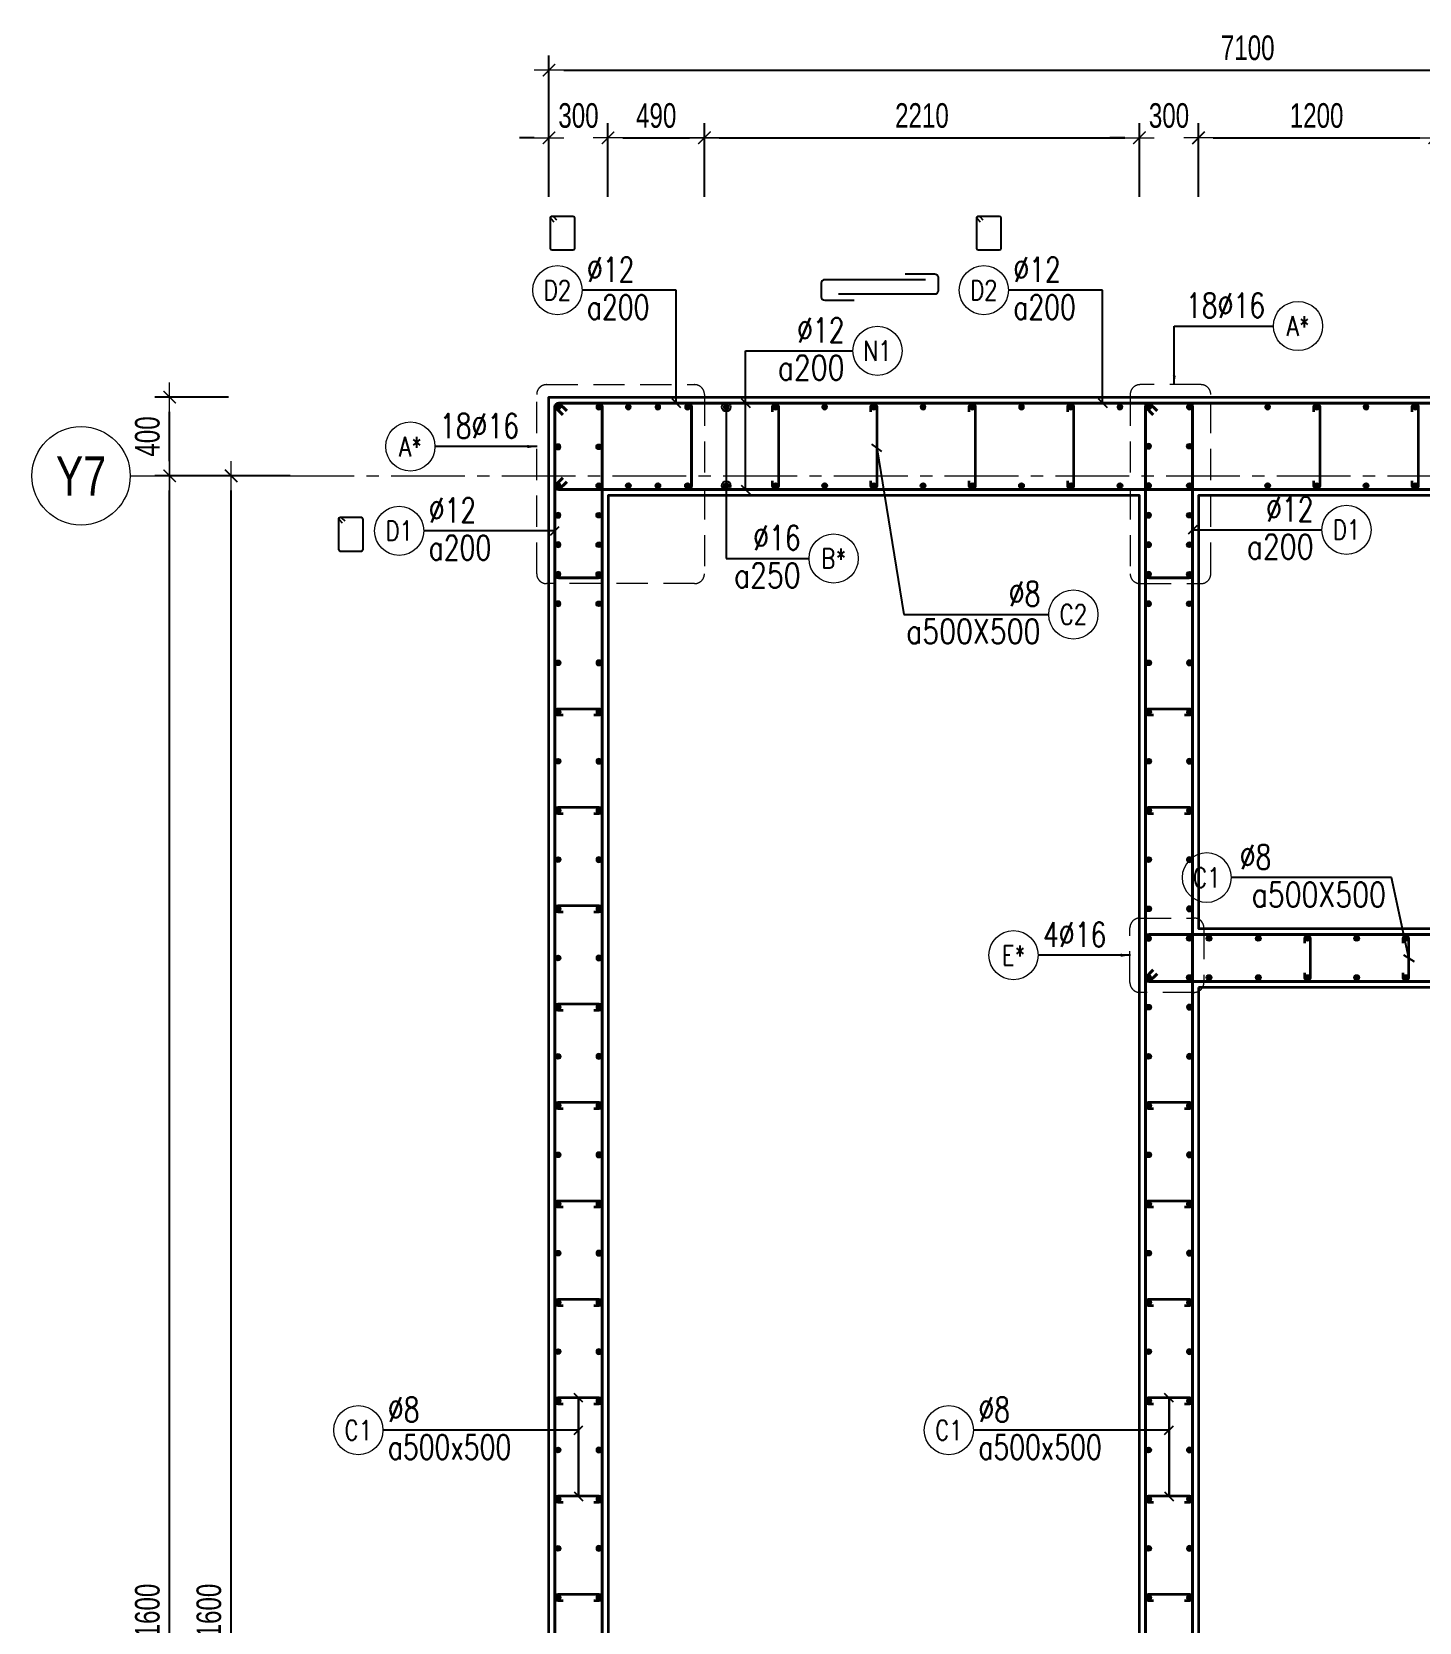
# Model space of a CAD drawing. Header units: millimetres. Extents: x 931337 to 1117500, y 19732 to 157199.
# Drawn here: x 989045 to 996094, y 110814 to 118895 of the extents above; entities that cross this region are included whole.
import ezdxf
from ezdxf.enums import TextEntityAlignment as Align

# ---------------------------------------------------------------- set-up
doc = ezdxf.new("R2010")
doc.units = ezdxf.units.MM
doc.header["$MEASUREMENT"] = 0
doc.linetypes.add('HIDDEN2', pattern=[4.7625, 3.175, -1.5875])
doc.linetypes.add('OF_Grid_1$0$CENTER2', pattern=[1.125, 0.75, -0.125, 0.125, -0.125])
doc.layers.get('0').update_dxf_attribs({"lineweight": 20})
doc.layers.get('Defpoints').update_dxf_attribs({"color": 151, "lineweight": 9})
for name, color, linetype, lineweight in [('KC-LEADER', 153, 'Continuous', 18), ('KC-THEP', 6, 'Continuous', 40), ('NDC_S_DIM', 1, 'Continuous', 15), ('NDC_S_HIDDEN', 8, 'HIDDEN2', 13), ('NDC_S_LEADER', 1, 'Continuous', 15), ('NDC_S_REBAR', 4, 'Continuous', 35), ('NDC_S_STIRRUP', 4, 'Continuous', 40), ('NDC_S_VN TEXT', 7, 'Continuous', 20), ('NDC_S_WALL', 6, 'Continuous', 35), ('OF_Grid_1$0$NDC_S_AXIS', 5, 'OF_Grid_1$0$CENTER2', 13), ('OF_Grid_1$0$NDC_S_SYMBOL', 1, 'Continuous', 15), ('OF_Grid_1$0$NDC_S_TEXT SYMBOL', 7, 'Continuous', 20)]:
    doc.layers.add(name, color=color, linetype=linetype, lineweight=lineweight)
doc.layers.add('Ligature', color=1, linetype='Continuous')
doc.styles.add('NDC_ARIAL', font='arial.ttf', dxfattribs={"width": 0.85})
doc.styles.add('NDC_DIM', font='', dxfattribs={"width": 0.75})
doc.styles.add('NDC_EN TXT', font='romans.shx', dxfattribs={"width": 0.8})
doc.styles.add('OF_Grid_1$0$NDC_ANNO', font='', dxfattribs={"width": 0.8})
doc.styles.get('NDC_DIM').set_extended_font_data('Dotum')
doc.styles.get('OF_Grid_1$0$NDC_ANNO').set_extended_font_data('Dotum')
doc.dimstyles.new('NDC_1-50', dxfattribs={"dimscale": 50, "dimtxt": 2.5, "dimasz": 1, "dimexe": 1.5, "dimexo": 0, "dimgap": 0.8, "dimtad": 1, "dimdec": 0, "dimdsep": 46, "dimtxsty": 'NDC_ARIAL', "dimblk": 'DIMMARK', "dimcen": 49999.938995, "dimdle": 1.5, "dimclrd": 1, "dimclre": 1, "dimclrt": 3, "dimadec": 0, "dimazin": 0, "dimtfac": 1, "dimtdec": 0, "dimtix": 1, "dimtmove": 2, "dimatfit": 3, "dimfxl": 1, "dimarcsym": 0})
doc.dimstyles.new('NDC_dim_30', dxfattribs={"dimscale": 30, "dimtxt": 2.5, "dimasz": 1.5, "dimexe": 1.5, "dimexo": 2.5, "dimgap": 1, "dimtad": 1, "dimdec": 0, "dimzin": 0, "dimdsep": 46, "dimtxsty": 'NDC_DIM', "dimblk": 'DIMMARK', "dimcen": 0.09, "dimdle": 1.2, "dimclrd": 1, "dimclre": 1, "dimclrt": 3, "dimadec": 0, "dimazin": 0, "dimtfac": 1, "dimtdec": 0, "dimtix": 1, "dimtofl": 0, "dimtmove": 0, "dimatfit": 3, "dimfxl": 6, "dimfxlon": 1, "dimtolj": 1, "dimtzin": 0, "dimarcsym": 0})
doc.dimstyles.new('NDC_dim_50', dxfattribs={"dimscale": 50, "dimtxt": 2.5, "dimasz": 1.5, "dimexe": 1.5, "dimexo": 2.5, "dimgap": 1, "dimtad": 1, "dimdec": 0, "dimzin": 0, "dimdsep": 46, "dimtxsty": 'NDC_DIM', "dimblk": 'DIMMARK', "dimcen": 0.09, "dimdle": 1.2, "dimclrd": 1, "dimclre": 1, "dimclrt": 3, "dimadec": 0, "dimazin": 0, "dimtfac": 1, "dimtdec": 0, "dimtix": 1, "dimtofl": 0, "dimtmove": 0, "dimatfit": 3, "dimfxl": 6, "dimfxlon": 1, "dimtolj": 1, "dimtzin": 0, "dimarcsym": 0})

# ---------------------------------------------------------------- blocks, each defined once
blk = doc.blocks.new('THEP')
at = {"layer": 'KC-LEADER', "color": 6}
blk.add_circle((0, 0), 14, dxfattribs=at)
at = {"layer": 'KC-THEP'}
for p, q in [((-14, 0), (14, 0)), ((9.9, 9.9), (-9.9, -9.9)), ((-9.9, 9.9), (9.9, -9.9)), ((0, 14), (0, -14))]:
    blk.add_line(p, q, dxfattribs=at)
blk = doc.blocks.new('*U236')
at = {"layer": 'KC-THEP', "rotation": 9.66856443638095}
for p in [(0, 99.3), (0, -99.3)]:
    blk.add_blockref('THEP', p, dxfattribs=at)
blk = doc.blocks.new('*U235')
at = {"layer": 'NDC_S_HIDDEN', "color": 0, "linetype": 'ByBlock', "lineweight": -2, "transparency": 16777216}
for p in [(0, 0), (250, 0), (500, 0), (750, 0), (1000, 0), (1250, 0), (1500, 0), (1750, 0), (2000, 0), (2250, 0), (2500, 0)]:
    blk.add_blockref('*U236', p, dxfattribs=at)
blk = doc.blocks.new('*U238')
at = {"layer": 'NDC_S_REBAR'}
blk.add_lwpolyline([(-15, -75), (-15, -100, 1), (15, -100), (15, 100, 1), (-15, 100), (-15, 75)], format="xyb", dxfattribs=at)
blk = doc.blocks.new('*U237')
at = {"layer": 'NDC_S_HIDDEN', "color": 0, "linetype": 'ByBlock', "lineweight": -2, "transparency": 16777216}
for p in [(0, 0), (500, 0), (1000, 0), (1500, 0), (2000, 0)]:
    blk.add_blockref('*U238', p, dxfattribs=at)
blk = doc.blocks.new('DIMMARK')
at = {"layer": 'NDC_S_DIM', "color": 1}
blk.add_line((-1.5, 0), (1, 0), dxfattribs=at)
at = {"layer": 'NDC_S_DIM', "color": 2, "const_width": 0.1}
blk.add_lwpolyline([(-0.42, -0.42), (0.42, 0.42)], dxfattribs=at)
blk = doc.blocks.new('*U12')
blk.add_circle((-2.5, 0), 2.5)
at = {"layer": 'NDC_S_VN TEXT', "color": 3, "style": 'NDC_EN TXT', "width": 0.75}
for tag, p in [('DK1', (0.5, 0.85)), ('KC1', (0.5, -2.97))]:
    blk.add_attdef(tag, p, '', height=2.5, dxfattribs=at)
at = {"layer": 'NDC_S_VN TEXT', "color": 7, "style": 'NDC_EN TXT', "width": 0.8}
blk.add_attdef('SH2', text='', height=2, dxfattribs=at).set_placement((-2.5, 0), align=Align.MIDDLE)
blk = doc.blocks.new('*U9')
blk.add_circle((2.5, 0), 2.5)
at = {"layer": 'NDC_S_VN TEXT', "color": 3, "style": 'NDC_EN TXT', "width": 0.75}
blk.add_attdef('DK2', text='', height=2.5, dxfattribs=at).set_placement((-0.85, 0.85), align=Align.RIGHT)
at = {"layer": 'NDC_S_VN TEXT', "color": 7, "style": 'NDC_EN TXT', "width": 0.8}
blk.add_attdef('SH3', text='', height=2, dxfattribs=at).set_placement((2.5, 0), align=Align.MIDDLE)
blk = doc.blocks.new('*U10')
blk.add_circle((2.5, 0), 2.5)
at = {"layer": 'NDC_S_VN TEXT', "color": 3, "style": 'NDC_EN TXT'}
for tag, width, p in [('DK2', 0.75, (-0.85, 0.85)), ('KC2', 0.8, (-0.85, -2.97))]:
    blk.add_attdef(tag, text='', height=2.5, dxfattribs=dict(at, width=width)).set_placement(p, align=Align.RIGHT)
at = {"layer": 'NDC_S_VN TEXT', "color": 7, "style": 'NDC_EN TXT', "width": 0.8}
blk.add_attdef('SH3', text='', height=2, dxfattribs=at).set_placement((2.5, 0), align=Align.MIDDLE)
blk = doc.blocks.new('*U11')
blk.add_circle((-2.5, 0), 2.5)
at = {"layer": 'NDC_S_VN TEXT', "color": 3, "style": 'NDC_EN TXT', "width": 0.75}
for tag, p in [('DK1', (0.5, 0.85)), ('KC1', (0.5, -2.97))]:
    blk.add_attdef(tag, p, '', height=2.5, dxfattribs=at)
at = {"layer": 'NDC_S_VN TEXT', "color": 7, "style": 'NDC_EN TXT', "width": 0.8}
blk.add_attdef('SH2', text='', height=2, dxfattribs=at).set_placement((-2.5, 0), align=Align.MIDDLE)
blk = doc.blocks.new('*U13')
blk.add_circle((-2.5, 0), 2.5)
at = {"layer": 'NDC_S_VN TEXT', "color": 3, "style": 'NDC_EN TXT', "width": 0.75}
blk.add_attdef('DK1', (0.5, 0.85), '', height=2.5, dxfattribs=at)
at = {"layer": 'NDC_S_VN TEXT', "color": 7, "style": 'NDC_EN TXT', "width": 0.8}
blk.add_attdef('SH2', text='', height=2, dxfattribs=at).set_placement((-2.5, 0), align=Align.MIDDLE)
blk = doc.blocks.new('*D264')
at = {"layer": 'Defpoints', "color": 0, "ltscale": 200, "transparency": 16777216}
for p in [(991972.6, 118356.8), (991672.6, 117039.1), (991972.6, 116539.1)]:
    blk.add_point(p, dxfattribs=at)
at = {"layer": 'NDC_S_DIM', "color": 1, "lineweight": -2, "ltscale": 200, "transparency": 16777216}
for p, q in [((991672.6, 118056.8), (991672.6, 118431.8)), ((991972.6, 118056.8), (991972.6, 118431.8)), ((991597.6, 118356.8), (991522.6, 118356.8)), ((992047.6, 118356.8), (992122.6, 118356.8))]:
    blk.add_line(p, q, dxfattribs=at)
at = {"layer": 'NDC_S_DIM', "color": 1, "lineweight": -2, "ltscale": 200, "transparency": 16777216, "xscale": 75, "yscale": 75, "zscale": 75}
blk.add_blockref('DIMMARK', (991672.6, 118356.8), dxfattribs=at)
at = {"layer": 'NDC_S_DIM', "color": 1, "lineweight": -2, "ltscale": 200, "transparency": 16777216, "xscale": 75, "yscale": 75, "zscale": 75, "rotation": 180}
blk.add_blockref('DIMMARK', (991972.6, 118356.8), dxfattribs=at)
at = {"layer": 'NDC_S_DIM', "color": 3, "ltscale": 200, "transparency": 16777216, "insert": (991822.6, 118469.4), "char_height": 125, "attachment_point": 5, "style": 'NDC_DIM'}
blk.add_mtext('\\A1;300', dxfattribs=at)
blk = doc.blocks.new('*D265')
at = {"layer": 'Defpoints', "color": 0, "ltscale": 200, "transparency": 16777216}
for p in [(992462.5, 118356.8), (991972.6, 116539.1), (992462.5, 116352.9)]:
    blk.add_point(p, dxfattribs=at)
at = {"layer": 'NDC_S_DIM', "color": 1, "lineweight": -2, "ltscale": 200, "transparency": 16777216}
for p, q in [((991972.6, 118056.8), (991972.6, 118431.8)), ((992462.5, 118056.8), (992462.5, 118431.8)), ((992047.6, 118356.8), (992387.5, 118356.8))]:
    blk.add_line(p, q, dxfattribs=at)
at = {"layer": 'NDC_S_DIM', "color": 1, "lineweight": -2, "ltscale": 200, "transparency": 16777216, "xscale": 75, "yscale": 75, "zscale": 75, "rotation": 180}
blk.add_blockref('DIMMARK', (991972.6, 118356.8), dxfattribs=at)
at = {"layer": 'NDC_S_DIM', "color": 1, "lineweight": -2, "ltscale": 200, "transparency": 16777216, "xscale": 75, "yscale": 75, "zscale": 75}
blk.add_blockref('DIMMARK', (992462.5, 118356.8), dxfattribs=at)
at = {"layer": 'NDC_S_DIM', "color": 3, "ltscale": 200, "transparency": 16777216, "insert": (992217.6, 118469.4), "char_height": 125, "attachment_point": 5, "style": 'NDC_DIM'}
blk.add_mtext('\\A1;490', dxfattribs=at)
blk = doc.blocks.new('*D266')
at = {"layer": 'Defpoints', "color": 0, "ltscale": 200, "transparency": 16777216}
for p in [(994672.6, 118356.8), (994672.6, 116539.1), (992462.5, 116352.9)]:
    blk.add_point(p, dxfattribs=at)
at = {"layer": 'NDC_S_DIM', "color": 1, "lineweight": -2, "ltscale": 200, "transparency": 16777216}
for p, q in [((992462.5, 118056.8), (992462.5, 118431.8)), ((994672.6, 118056.8), (994672.6, 118431.8)), ((992537.5, 118356.8), (994597.6, 118356.8))]:
    blk.add_line(p, q, dxfattribs=at)
at = {"layer": 'NDC_S_DIM', "color": 1, "lineweight": -2, "ltscale": 200, "transparency": 16777216, "xscale": 75, "yscale": 75, "zscale": 75, "rotation": 180}
blk.add_blockref('DIMMARK', (992462.5, 118356.8), dxfattribs=at)
at = {"layer": 'NDC_S_DIM', "color": 1, "lineweight": -2, "ltscale": 200, "transparency": 16777216, "xscale": 75, "yscale": 75, "zscale": 75}
blk.add_blockref('DIMMARK', (994672.6, 118356.8), dxfattribs=at)
at = {"layer": 'NDC_S_DIM', "color": 3, "ltscale": 200, "transparency": 16777216, "insert": (993567.6, 118469.4), "char_height": 125, "attachment_point": 5, "style": 'NDC_DIM'}
blk.add_mtext('\\A1;2210', dxfattribs=at)
blk = doc.blocks.new('*D267')
at = {"layer": 'Defpoints', "color": 0, "ltscale": 200, "transparency": 16777216}
for p in [(994972.6, 118356.8), (994672.6, 116539.1), (994972.6, 116539.1)]:
    blk.add_point(p, dxfattribs=at)
at = {"layer": 'NDC_S_DIM', "color": 1, "lineweight": -2, "ltscale": 200, "transparency": 16777216}
for p, q in [((994672.6, 118056.8), (994672.6, 118431.8)), ((994972.6, 118056.8), (994972.6, 118431.8)), ((994597.6, 118356.8), (994522.6, 118356.8)), ((995047.6, 118356.8), (995122.6, 118356.8))]:
    blk.add_line(p, q, dxfattribs=at)
at = {"layer": 'NDC_S_DIM', "color": 1, "lineweight": -2, "ltscale": 200, "transparency": 16777216, "xscale": 75, "yscale": 75, "zscale": 75}
blk.add_blockref('DIMMARK', (994672.6, 118356.8), dxfattribs=at)
at = {"layer": 'NDC_S_DIM', "color": 1, "lineweight": -2, "ltscale": 200, "transparency": 16777216, "xscale": 75, "yscale": 75, "zscale": 75, "rotation": 180}
blk.add_blockref('DIMMARK', (994972.6, 118356.8), dxfattribs=at)
at = {"layer": 'NDC_S_DIM', "color": 3, "ltscale": 200, "transparency": 16777216, "insert": (994822.6, 118469.4), "char_height": 125, "attachment_point": 5, "style": 'NDC_DIM'}
blk.add_mtext('\\A1;300', dxfattribs=at)
blk = doc.blocks.new('*D268')
at = {"layer": 'Defpoints', "color": 0, "ltscale": 200, "transparency": 16777216}
for p in [(996172.3, 118356.8), (996172.3, 116824.9), (994972.6, 116539.1)]:
    blk.add_point(p, dxfattribs=at)
at = {"layer": 'NDC_S_DIM', "color": 1, "lineweight": -2, "ltscale": 200, "transparency": 16777216}
for p, q in [((994972.6, 118056.8), (994972.6, 118431.8)), ((996172.3, 118056.8), (996172.3, 118431.8)), ((995047.6, 118356.8), (996097.3, 118356.8))]:
    blk.add_line(p, q, dxfattribs=at)
at = {"layer": 'NDC_S_DIM', "color": 1, "lineweight": -2, "ltscale": 200, "transparency": 16777216, "xscale": 75, "yscale": 75, "zscale": 75, "rotation": 180}
blk.add_blockref('DIMMARK', (994972.6, 118356.8), dxfattribs=at)
at = {"layer": 'NDC_S_DIM', "color": 1, "lineweight": -2, "ltscale": 200, "transparency": 16777216, "xscale": 75, "yscale": 75, "zscale": 75}
blk.add_blockref('DIMMARK', (996172.3, 118356.8), dxfattribs=at)
at = {"layer": 'NDC_S_DIM', "color": 3, "ltscale": 200, "transparency": 16777216, "insert": (995572.5, 118469.4), "char_height": 125, "attachment_point": 5, "style": 'NDC_DIM'}
blk.add_mtext('\\A1;1200', dxfattribs=at)
blk = doc.blocks.new('*D280')
at = {"layer": 'Defpoints', "color": 0, "ltscale": 200, "transparency": 16777216}
for p in [(998772.4, 118700.8), (998772.4, 117993.1), (991672.6, 117897.8)]:
    blk.add_point(p, dxfattribs=at)
at = {"layer": 'NDC_S_DIM', "color": 1, "lineweight": -2, "ltscale": 200, "transparency": 16777216}
for p, q in [((991672.6, 118400.8), (991672.6, 118775.8)), ((998772.4, 118400.8), (998772.4, 118775.8)), ((991747.6, 118700.8), (998697.4, 118700.8))]:
    blk.add_line(p, q, dxfattribs=at)
at = {"layer": 'NDC_S_DIM', "color": 1, "lineweight": -2, "ltscale": 200, "transparency": 16777216, "xscale": 75, "yscale": 75, "zscale": 75, "rotation": 180}
blk.add_blockref('DIMMARK', (991672.6, 118700.8), dxfattribs=at)
at = {"layer": 'NDC_S_DIM', "color": 1, "lineweight": -2, "ltscale": 200, "transparency": 16777216, "xscale": 75, "yscale": 75, "zscale": 75}
blk.add_blockref('DIMMARK', (998772.4, 118700.8), dxfattribs=at)
at = {"layer": 'NDC_S_DIM', "color": 3, "ltscale": 200, "transparency": 16777216, "insert": (995222.5, 118813.4), "char_height": 125, "attachment_point": 5, "style": 'NDC_DIM'}
blk.add_mtext('\\A1;7100', dxfattribs=at)
blk = doc.blocks.new('*U86')
at = {"layer": 'OF_Grid_1$0$NDC_S_SYMBOL'}
blk.add_line((5, 0), (9, 0), dxfattribs=at)
blk.add_circle((0, 0), 5, dxfattribs=at)
at = {"layer": 'OF_Grid_1$0$NDC_S_TEXT SYMBOL', "color": 7, "style": 'OF_Grid_1$0$NDC_ANNO', "width": 0.8}
blk.add_attdef('GRID', text='', height=4, rotation=270, dxfattribs=at).set_placement((0, 0), align=Align.MIDDLE)
blk = doc.blocks.new('*D239')
at = {"layer": 'Defpoints', "color": 0, "transparency": 16777216}
for p in [(990058.1, 116639.1), (992301.9, 116639.1), (992411.3, 105039.1)]:
    blk.add_point(p, dxfattribs=at)
at = {"layer": 'NDC_S_DIM', "color": 1, "lineweight": -2, "transparency": 16777216}
for p, q in [((990358.1, 116639.1), (989983.1, 116639.1)), ((990058.1, 105114.1), (990058.1, 116564.1)), ((990358.1, 105039.1), (989983.1, 105039.1))]:
    blk.add_line(p, q, dxfattribs=at)
at = {"layer": 'NDC_S_DIM', "color": 1, "lineweight": -2, "transparency": 16777216, "xscale": 75, "yscale": 75, "zscale": 75}
for p, rotation in [((990058.1, 116639.1), 90), ((990058.1, 105039.1), 270)]:
    blk.add_blockref('DIMMARK', p, dxfattribs=dict(at, rotation=rotation))
at = {"layer": 'NDC_S_DIM', "color": 3, "transparency": 16777216, "insert": (989945.5, 110839.1), "char_height": 125, "attachment_point": 5, "rotation": 90, "style": 'NDC_DIM'}
blk.add_mtext('\\A1;11600', dxfattribs=at)
blk = doc.blocks.new('*D241')
at = {"layer": 'Defpoints', "color": 0, "ltscale": 200, "transparency": 16777216}
for p in [(989745.5, 116639.1), (991786.5, 116639.1), (991786.6, 105039.3)]:
    blk.add_point(p, dxfattribs=at)
at = {"layer": 'NDC_S_DIM', "color": 1, "lineweight": -2, "ltscale": 200, "transparency": 16777216}
for p, q in [((990045.5, 116639.1), (989670.5, 116639.1)), ((989745.5, 105114.3), (989745.5, 116564.1)), ((990045.5, 105039.3), (989670.5, 105039.3))]:
    blk.add_line(p, q, dxfattribs=at)
at = {"layer": 'NDC_S_DIM', "color": 1, "lineweight": -2, "ltscale": 200, "transparency": 16777216, "xscale": 75, "yscale": 75, "zscale": 75}
for p, rotation in [((989745.5, 116639.1), 90), ((989745.5, 105039.3), 270)]:
    blk.add_blockref('DIMMARK', p, dxfattribs=dict(at, rotation=rotation))
at = {"layer": 'NDC_S_DIM', "color": 3, "ltscale": 200, "transparency": 16777216, "insert": (989632.9, 110839.2), "char_height": 125, "attachment_point": 5, "rotation": 90, "style": 'NDC_DIM'}
blk.add_mtext('\\A1;11600', dxfattribs=at)
blk = doc.blocks.new('*D242')
at = {"layer": 'Defpoints', "color": 0, "ltscale": 200, "transparency": 16777216}
for p in [(989745.5, 117039.1), (991672.6, 117039.1), (991786.5, 116639.1)]:
    blk.add_point(p, dxfattribs=at)
at = {"layer": 'NDC_S_DIM', "color": 1, "lineweight": -2, "ltscale": 200, "transparency": 16777216}
for p, q in [((990045.5, 117039.1), (989670.5, 117039.1)), ((989745.5, 116714.1), (989745.5, 116964.1)), ((990045.5, 116639.1), (989670.5, 116639.1))]:
    blk.add_line(p, q, dxfattribs=at)
at = {"layer": 'NDC_S_DIM', "color": 1, "lineweight": -2, "ltscale": 200, "transparency": 16777216, "xscale": 75, "yscale": 75, "zscale": 75}
for p, rotation in [((989745.5, 117039.1), 90), ((989745.5, 116639.1), 270)]:
    blk.add_blockref('DIMMARK', p, dxfattribs=dict(at, rotation=rotation))
at = {"layer": 'NDC_S_DIM', "color": 3, "ltscale": 200, "transparency": 16777216, "insert": (989632.9, 116839.1), "char_height": 125, "attachment_point": 5, "rotation": 90, "style": 'NDC_DIM'}
blk.add_mtext('\\A1;400', dxfattribs=at)

msp = doc.modelspace()

# ---------------------------------------------------------------- linework, layer by layer
at = {"layer": 'Ligature'}
for points in [[(991699.424, 117928.903), (991683.458, 117944.869, -0.66817864), (991689.232, 117958.807), (991793.86, 117958.807, -0.41421356), (991802.025, 117950.642), (991802.025, 117793.535, -0.41421356), (991793.86, 117785.37), (991689.232, 117785.37, -0.41421356), (991681.067, 117793.535), (991681.067, 117950.642, -0.66817864), (991695.005, 117956.416), (991710.971, 117940.45)], [(993865.561, 117928.903), (993849.595, 117944.869, -0.66817864), (993855.369, 117958.807), (993959.997, 117958.807, -0.41421356), (993968.162, 117950.642), (993968.162, 117793.535, -0.41421356), (993959.997, 117785.37), (993855.369, 117785.37, -0.41421356), (993847.204, 117793.535), (993847.204, 117950.642, -0.66817864), (993861.142, 117956.416), (993877.108, 117940.45)], [(990623.783, 116398.855), (990607.817, 116414.821, -0.66817864), (990613.59, 116428.759), (990718.219, 116428.759, -0.41421356), (990726.384, 116420.594), (990726.384, 116263.487, -0.41421356), (990718.219, 116255.322), (990613.59, 116255.322, -0.41421356), (990605.425, 116263.487), (990605.425, 116420.594, -0.66817864), (990619.363, 116426.368), (990635.329, 116410.402)]]:
    msp.add_lwpolyline(points, format="xyb", dxfattribs=at)
at = {"layer": 'Ligature', "elevation": 0.03}
for points in [[(993481.597, 117665.962), (993631.816, 117665.962, -0.41421356), (993649.42, 117648.359), (993649.42, 117579.237, -0.41421356), (993631.816, 117561.634), (993143.649, 117561.634)], [(993585.214, 117635.906), (993073.545, 117635.906, 0.41421356), (993055.942, 117618.303), (993055.942, 117549.182, 0.41421356), (993073.545, 117531.579), (993223.764, 117531.579)]]:
    msp.add_lwpolyline(points, format="xyb", dxfattribs=at)
at = {"layer": 'NDC_S_HIDDEN', "ltscale": 50}
for points in [[(991660.274, 117102.458), (992412.484, 117102.458, -0.41421356), (992462.484, 117052.458), (992462.484, 116141.513, -0.41421356), (992412.484, 116091.513), (991660.274, 116091.513, -0.41421356), (991610.274, 116141.513), (991610.274, 117052.458, -0.41421356)], [(994985.014, 117102.458), (994675.57, 117102.458, 0.41421356), (994625.57, 117052.458), (994625.57, 116141.513, 0.41421356), (994675.57, 116091.513), (994985.014, 116091.513, 0.41421356), (995035.014, 116141.513), (995035.014, 117052.458, 0.41421356)], [(994674.203, 114391.982), (994950.046, 114391.982, -0.41421356), (995000.046, 114341.982), (995000.046, 114064.433, -0.41421356), (994950.046, 114014.433), (994674.203, 114014.433, -0.41421356), (994624.203, 114064.433), (994624.203, 114341.982, -0.41421356)]]:
    msp.add_lwpolyline(points, format="xyb", close=True, dxfattribs=at)
at = {"layer": 'NDC_S_REBAR'}
for points in [[(992808.274, 116964.057), (992808.274, 116989.057, -1), (992838.274, 116989.057), (992838.274, 116589.057, -1), (992808.274, 116589.057), (992808.274, 116614.057)], [(993308.274, 116964.057), (993308.274, 116989.057, -1), (993338.274, 116989.057), (993338.274, 116589.057, -1), (993308.274, 116589.057), (993308.274, 116614.057)], [(993808.274, 116964.057), (993808.274, 116989.057, -1), (993838.274, 116989.057), (993838.274, 116589.057, -1), (993808.274, 116589.057), (993808.274, 116614.057)], [(994308.274, 116964.057), (994308.274, 116989.057, -1), (994338.274, 116989.057), (994338.274, 116589.057, -1), (994308.274, 116589.057), (994308.274, 116614.057)], [(995558.815, 116964.057), (995558.815, 116989.057, -1), (995588.815, 116989.057), (995588.815, 116589.057, -1), (995558.815, 116589.057), (995558.815, 116614.057)], [(996058.815, 116964.057), (996058.815, 116989.057, -1), (996088.815, 116989.057), (996088.815, 116589.057, -1), (996058.815, 116589.057), (996058.815, 116614.057)], [(991901.156, 115424.057), (991926.156, 115424.057, 1), (991926.156, 115454.057), (991719.132, 115454.057, 1), (991719.132, 115424.057), (991744.132, 115424.057)], [(994901.156, 115424.057), (994926.156, 115424.057, 1), (994926.156, 115454.057), (994719.132, 115454.057, 1), (994719.132, 115424.057), (994744.132, 115424.057)], [(991901.156, 114924.057), (991926.156, 114924.057, 1), (991926.156, 114954.057), (991719.132, 114954.057, 1), (991719.132, 114924.057), (991744.132, 114924.057)], [(994901.156, 114924.057), (994926.156, 114924.057, 1), (994926.156, 114954.057), (994719.132, 114954.057, 1), (994719.132, 114924.057), (994744.132, 114924.057)], [(991901.156, 114424.057), (991926.156, 114424.057, 1), (991926.156, 114454.057), (991719.132, 114454.057, 1), (991719.132, 114424.057), (991744.132, 114424.057)], [(991901.156, 113924.057), (991926.156, 113924.057, 1), (991926.156, 113954.057), (991719.132, 113954.057, 1), (991719.132, 113924.057), (991744.132, 113924.057)], [(991901.156, 113424.057), (991926.156, 113424.057, 1), (991926.156, 113454.057), (991719.132, 113454.057, 1), (991719.132, 113424.057), (991744.132, 113424.057)], [(994901.156, 113424.057), (994926.156, 113424.057, 1), (994926.156, 113454.057), (994719.132, 113454.057, 1), (994719.132, 113424.057), (994744.132, 113424.057)], [(991901.156, 112924.057), (991926.156, 112924.057, 1), (991926.156, 112954.057), (991719.132, 112954.057, 1), (991719.132, 112924.057), (991744.132, 112924.057)], [(994901.156, 112924.057), (994926.156, 112924.057, 1), (994926.156, 112954.057), (994719.132, 112954.057, 1), (994719.132, 112924.057), (994744.132, 112924.057)], [(991901.156, 112424.057), (991926.156, 112424.057, 1), (991926.156, 112454.057), (991719.132, 112454.057, 1), (991719.132, 112424.057), (991744.132, 112424.057)], [(994901.156, 112424.057), (994926.156, 112424.057, 1), (994926.156, 112454.057), (994719.132, 112454.057, 1), (994719.132, 112424.057), (994744.132, 112424.057)], [(991901.156, 111924.057), (991926.156, 111924.057, 1), (991926.156, 111954.057), (991719.132, 111954.057, 1), (991719.132, 111924.057), (991744.132, 111924.057)], [(994901.156, 111924.057), (994926.156, 111924.057, 1), (994926.156, 111954.057), (994719.132, 111954.057, 1), (994719.132, 111924.057), (994744.132, 111924.057)], [(991901.156, 111424.057), (991926.156, 111424.057, 1), (991926.156, 111454.057), (991719.132, 111454.057, 1), (991719.132, 111424.057), (991744.132, 111424.057)], [(994901.156, 111424.057), (994926.156, 111424.057, 1), (994926.156, 111454.057), (994719.132, 111454.057, 1), (994719.132, 111424.057), (994744.132, 111424.057)], [(991901.156, 110924.057), (991926.156, 110924.057, 1), (991926.156, 110954.057), (991719.132, 110954.057, 1), (991719.132, 110924.057), (991744.132, 110924.057)], [(994901.156, 110924.057), (994926.156, 110924.057, 1), (994926.156, 110954.057), (994719.132, 110954.057, 1), (994719.132, 110924.057), (994744.132, 110924.057)]]:
    msp.add_lwpolyline(points, format="xyb", dxfattribs=at)
at = {"layer": 'NDC_S_STIRRUP'}
for points in [[(996480.303, 116609.057), (996520.303, 116569.057, 0.41421356), (996540.303, 116589.057), (996540.303, 116989.057, 0.41421356), (996520.303, 117009.057), (991722.644, 117009.057, 0.41421356), (991702.644, 116989.057), (991702.644, 116589.057, 0.41421356), (991722.644, 116569.057), (996520.303, 116569.057, 0.41421356), (996540.303, 116589.057), (996500.303, 116629.057)], [(991762.644, 116609.057), (991722.644, 116569.057, -0.41421356), (991702.644, 116589.057), (991702.644, 116989.057, -0.41421356), (991722.644, 117009.057), (992376.156, 117009.057, -0.41421356), (992396.156, 116989.057), (992396.156, 116589.057, -0.41421356), (992376.156, 116569.057), (991722.644, 116569.057, -0.41421356), (991702.644, 116589.057), (991742.644, 116629.057)], [(991742.644, 104729.057), (991702.644, 104689.057, 0.41421356), (991722.644, 104669.057), (991922.644, 104669.057, 0.41421356), (991942.644, 104689.057), (991942.644, 116989.057, 0.41421356), (991922.644, 117009.057), (991722.644, 117009.057, 0.41421356), (991702.644, 116989.057), (991702.644, 104689.057, 0.41421356), (991722.644, 104669.057), (991762.644, 104709.057)], [(991742.644, 116949.057), (991702.644, 116989.057, -0.41421356), (991722.644, 117009.057), (991922.644, 117009.057, -0.41421356), (991942.644, 116989.057), (991942.644, 116140.447, -0.41421356), (991922.644, 116120.447), (991722.644, 116120.447, -0.41421356), (991702.644, 116140.447), (991702.644, 116989.057, -0.41421356), (991722.644, 117009.057), (991762.644, 116969.057)], [(994742.644, 104729.057), (994702.644, 104689.057, 0.41421356), (994722.644, 104669.057), (994922.644, 104669.057, 0.41421356), (994942.644, 104689.057), (994942.644, 116989.057, 0.41421356), (994922.644, 117009.057), (994722.644, 117009.057, 0.41421356), (994702.644, 116989.057), (994702.644, 104689.057, 0.41421356), (994722.644, 104669.057), (994762.644, 104709.057)], [(994742.644, 116949.057), (994702.644, 116989.057, -0.41421356), (994722.644, 117009.057), (994922.644, 117009.057, -0.41421356), (994942.644, 116989.057), (994942.644, 116140.447, -0.41421356), (994922.644, 116120.447), (994722.644, 116120.447, -0.41421356), (994702.644, 116140.447), (994702.644, 116989.057, -0.41421356), (994722.644, 117009.057), (994762.644, 116969.057)], [(994762.644, 114109.057), (994722.644, 114069.057, -0.41421356), (994702.644, 114089.057), (994702.644, 114289.057, -0.41421356), (994722.644, 114309.057), (998022.644, 114309.057, -0.41421356), (998042.644, 114289.057), (998042.644, 114089.057, -0.41435759), (998022.644, 114069.057), (994722.644, 114069.057, -0.41421356), (994702.644, 114089.057), (994742.644, 114129.057)]]:
    msp.add_lwpolyline(points, format="xyb", dxfattribs=at)
at = {"layer": 'NDC_S_WALL'}
for points in [[(1001373.443, 104639.057), (991672.644, 104639.057), (991672.644, 117039.057), (996570.303, 117039.057)], [(996570.303, 116539.057), (994972.644, 116539.057), (994972.644, 114339.057), (997772.644, 114339.057)]]:
    msp.add_lwpolyline(points, dxfattribs=at)
for points in [[(994672.644, 105139.057), (994672.644, 116539.057), (991972.644, 116539.057), (991972.644, 105139.057)], [(994972.644, 114039.057), (994972.644, 106989.057), (997772.644, 106989.057), (997772.644, 114039.057)]]:
    msp.add_lwpolyline(points, close=True, dxfattribs=at)
at = {"layer": 'OF_Grid_1$0$NDC_S_AXIS', "ltscale": 500}
msp.add_line((989745.464, 116639.057), (1005595.789, 116639.057), dxfattribs=at)

# ---------------------------------------------------------------- block references
at = {"layer": 'KC-THEP'}
for p, rotation in [((991719.132, 116989.057), 189.6685644363809), ((994719.132, 116989.057), 189.6685644363809), ((991926.156, 116786.389), 9.66856443638095), ((994926.156, 116789.543), 9.66856443638095), ((991926.156, 116589.057), 9.66856443638095), ((992076.156, 116589.057), 9.66856443638095), ((992226.156, 116589.057), 9.66856443638095), ((992376.156, 116589.057), 9.66856443638095), ((992573.274, 116589.057), 9.66856443638095), ((992823.274, 116589.057), 9.66856443638095), ((993073.274, 116589.057), 9.66856443638095), ((993323.274, 116589.057), 9.66856443638095), ((993573.274, 116589.057), 9.66856443638095), ((993823.274, 116589.057), 9.66856443638095), ((994073.274, 116589.057), 9.66856443638095), ((994323.274, 116589.057), 9.66856443638095), ((994573.274, 116589.057), 9.66856443638095), ((994926.156, 116589.057), 9.66856443638095), ((995323.815, 116589.057), 9.668564436380946), ((995573.815, 116589.057), 9.668564436380946), ((995823.815, 116589.057), 9.668564436380946), ((996073.815, 116589.057), 9.668564436380946), ((991926.156, 116439.057), 9.66856443638095), ((994926.156, 116439.057), 9.66856443638095), ((991926.156, 116289.057), 9.66856443638095), ((994926.156, 116289.057), 9.66856443638095), ((991926.156, 116139.057), 9.66856443638095), ((994926.156, 116139.057), 9.66856443638095), ((991926.156, 115989.057), 9.66856443638095), ((994926.156, 115989.057), 9.66856443638095), ((991719.132, 115689.057), 189.6685644363809), ((994719.132, 115689.057), 189.6685644363809), ((991719.132, 115439.057), 189.6685644363809), ((994719.132, 115439.057), 189.6685644363809), ((991719.132, 115189.057), 189.6685644363809), ((994719.132, 115189.057), 189.6685644363809), ((991719.132, 114939.057), 189.6685644363809), ((994719.132, 114939.057), 189.6685644363809), ((991719.132, 114689.057), 189.6685644363809), ((994719.132, 114689.057), 189.6685644363809), ((991719.132, 114439.057), 189.6685644363809), ((994719.132, 114439.057), 189.6685644363809), ((994926.156, 114288.631), 9.668564436354272), ((991719.132, 114189.057), 189.6685644363809), ((994926.156, 114090.042), 9.668564436354272), ((991719.132, 113939.057), 189.6685644363809), ((994719.132, 113939.057), 189.6685644363809), ((991719.132, 113689.057), 189.6685644363809), ((994719.132, 113689.057), 189.6685644363809), ((991719.132, 113439.057), 189.6685644363809), ((994719.132, 113439.057), 189.6685644363809), ((991719.132, 113189.057), 189.6685644363809), ((994719.132, 113189.057), 189.6685644363809), ((991719.132, 112939.057), 189.6685644363809), ((994719.132, 112939.057), 189.6685644363809), ((991719.132, 112689.057), 189.6685644363809), ((994719.132, 112689.057), 189.6685644363809), ((991719.132, 112439.057), 189.6685644363809), ((994719.132, 112439.057), 189.6685644363809), ((991719.132, 112189.057), 189.6685644363809), ((994719.132, 112189.057), 189.6685644363809), ((991719.132, 111939.057), 189.6685644363809), ((994719.132, 111939.057), 189.6685644363809), ((991719.132, 111689.057), 189.6685644363809), ((994719.132, 111689.057), 189.6685644363809), ((991719.132, 111439.057), 189.6685644363809), ((994719.132, 111439.057), 189.6685644363809), ((991719.132, 111189.057), 189.6685644363809), ((994719.132, 111189.057), 189.6685644363809), ((991719.132, 110939.057), 189.6685644363809), ((994719.132, 110939.057), 189.6685644363809)]:
    msp.add_blockref('THEP', p, dxfattribs=dict(at, rotation=rotation))
at = {"layer": 'KC-THEP', "xscale": -1}
for p, rotation in [((991926.156, 116989.057), 170.331435563619), ((992076.156, 116989.057), 170.331435563619), ((992226.156, 116989.057), 170.331435563619), ((992376.156, 116989.057), 170.331435563619), ((992573.274, 116989.057), 170.331435563619), ((992823.274, 116989.057), 170.331435563619), ((993073.274, 116989.057), 170.331435563619), ((993323.274, 116989.057), 170.331435563619), ((993573.274, 116989.057), 170.331435563619), ((993823.274, 116989.057), 170.331435563619), ((994073.274, 116989.057), 170.331435563619), ((994323.274, 116989.057), 170.331435563619), ((994573.274, 116989.057), 170.331435563619), ((994926.156, 116989.057), 170.331435563619), ((995323.815, 116989.057), 170.331435563619), ((995573.815, 116989.057), 170.331435563619), ((995823.815, 116989.057), 170.331435563619), ((996073.815, 116989.057), 170.331435563619), ((991719.132, 116786.389), 350.3314355636191), ((994719.132, 116789.543), 350.3314355636191), ((991719.132, 116589.057), 350.3314355636191), ((994719.132, 116589.057), 350.3314355636191), ((991719.132, 116439.057), 350.3314355636191), ((994719.132, 116439.057), 350.3314355636191), ((991719.132, 116289.057), 350.3314355636191), ((994719.132, 116289.057), 350.3314355636191), ((991719.132, 116139.057), 350.3314355636191), ((994719.132, 116139.057), 350.3314355636191), ((991719.132, 115989.057), 350.3314355636191), ((994719.132, 115989.057), 350.3314355636191), ((991926.156, 115689.057), 170.331435563619), ((994926.156, 115689.057), 170.331435563619), ((991926.156, 115439.057), 170.331435563619), ((994926.156, 115439.057), 170.331435563619), ((991926.156, 115189.057), 170.331435563619), ((994926.156, 115189.057), 170.331435563619), ((991926.156, 114939.057), 170.331435563619), ((994926.156, 114939.057), 170.331435563619), ((991926.156, 114689.057), 170.331435563619), ((994926.156, 114689.057), 170.331435563619), ((991926.156, 114439.057), 170.331435563619), ((994926.156, 114439.057), 170.331435563619), ((994719.132, 114288.631), 350.3314355636191), ((991926.156, 114189.057), 170.331435563619), ((994719.132, 114090.042), 350.3314355636191), ((991926.156, 113939.057), 170.331435563619), ((994926.156, 113939.057), 170.331435563619), ((991926.156, 113689.057), 170.331435563619), ((994926.156, 113689.057), 170.331435563619), ((991926.156, 113439.057), 170.331435563619), ((994926.156, 113439.057), 170.331435563619), ((991926.156, 113189.057), 170.331435563619), ((994926.156, 113189.057), 170.331435563619), ((991926.156, 112939.057), 170.331435563619), ((994926.156, 112939.057), 170.331435563619), ((991926.156, 112689.057), 170.331435563619), ((994926.156, 112689.057), 170.331435563619), ((991926.156, 112439.057), 170.331435563619), ((994926.156, 112439.057), 170.331435563619), ((991926.156, 112189.057), 170.331435563619), ((994926.156, 112189.057), 170.331435563619), ((991926.156, 111939.057), 170.331435563619), ((994926.156, 111939.057), 170.331435563619), ((991926.156, 111689.057), 170.331435563619), ((994926.156, 111689.057), 170.331435563619), ((991926.156, 111439.057), 170.331435563619), ((994926.156, 111439.057), 170.331435563619), ((991926.156, 111189.057), 170.331435563619), ((994926.156, 111189.057), 170.331435563619), ((991926.156, 110939.057), 170.331435563619), ((994926.156, 110939.057), 170.331435563619)]:
    msp.add_blockref('THEP', p, dxfattribs=dict(at, rotation=rotation))
at = {"layer": 'NDC_S_HIDDEN'}
for name, p in [('*U235', (995026.156, 114189.336)), ('*U237', (995526.156, 114188.631))]:
    msp.add_blockref(name, p, dxfattribs=at)
at = {"layer": 'NDC_S_VN TEXT', "xscale": 50, "yscale": 50, "zscale": 50}
for name, p, values in [('*U11', (991840.693, 117582.272), {'SH2': 'D2', 'DK1': '%%C12', 'KC1': 'a200'}), ('*U11', (994006.83, 117582.272), {'SH2': 'D2', 'DK1': '%%C12', 'KC1': 'a200'}), ('*U9', (995353.096, 117400.347), {'SH3': 'A*', 'DK2': '18%%C16'}), ('*U10', (993216.602, 117274.335), {'SH3': 'N1', 'DK2': '%%C12', 'KC2': 'a200'}), ('*U13', (991093.655, 116787.995), {'SH2': 'A*', 'DK1': '18%%C16'}), ('*U11', (991036.707, 116359.856), {'SH2': 'D1', 'DK1': '%%C12', 'KC1': 'a200'}), ('*U10', (995599.397, 116364.871), {'SH3': 'D1', 'DK2': '%%C12', 'KC2': 'a200'}), ('*U10', (992993.886, 116219.345), {'SH3': 'B*', 'DK2': '%%C16', 'KC2': 'a250'}), ('*U10', (994211.913, 115934.856), {'SH3': 'C2', 'DK2': '%%c8', 'KC2': 'a500X500'}), ('*U13', (994157.797, 114203.208), {'SH2': 'E*', 'DK1': '4%%C16'}), ('*U12', (990829.331, 111789.696), {'SH2': 'C1', 'DK1': '%%c8', 'KC1': 'a500x500'}), ('*U12', (993829.331, 111789.696), {'SH2': 'C1', 'DK1': '%%c8', 'KC1': 'a500x500'})]:
    msp.add_blockref(name, p, dxfattribs=at).add_auto_attribs(values)
at = {"layer": 'NDC_S_VN TEXT'}
ref = msp.add_blockref('*U10', (995139.35, 114597.621), dxfattribs=dict(at, xscale=-50, yscale=50, zscale=50))
ref.add_attrib('SH3', 'C1', dxfattribs={"color": 7, "height": 100, "style": 'NDC_EN TXT', "width": 0.8}).set_placement((995014.35, 114597.621), align=Align.MIDDLE)
ref.add_attrib('DK2', '%%c8', dxfattribs={"color": 3, "height": 125, "style": 'NDC_EN TXT', "width": 0.75}).set_placement((995342.564, 114639.896), align=Align.RIGHT)
ref.add_attrib('KC2', 'a500X500', dxfattribs={"color": 3, "height": 125, "style": 'NDC_EN TXT', "width": 0.8}).set_placement((995924.707, 114448.994), align=Align.RIGHT)
at = {"layer": 'OF_Grid_1$0$NDC_S_AXIS'}
ref = msp.add_blockref('*U86', (989295.464, 116639.057), dxfattribs=dict(at, xscale=50, yscale=50, zscale=50))
ref.add_attrib('GRID', 'Y7', dxfattribs={"layer": 'OF_Grid_1$0$NDC_S_TEXT SYMBOL', "color": 7, "height": 200, "style": 'OF_Grid_1$0$NDC_ANNO', "width": 0.8}).set_placement((989295.464, 116639.057), align=Align.MIDDLE)

# ---------------------------------------------------------------- dimensions: what is measured, and where the dimension line sits
at = {"layer": 'NDC_S_DIM', "ltscale": 200}
for base, p1, p2, picture, middle in [((998772.443, 118700.803), (991672.644, 117897.832), (998772.443, 117993.099), '*D280', (995222.544, 118813.388)), ((991972.644, 118356.809), (991672.644, 117039.057), (991972.644, 116539.057), '*D264', (991822.644, 118469.393)), ((992462.484, 118356.809), (991972.644, 116539.057), (992462.484, 116352.921), '*D265', (992217.564, 118469.393)), ((994672.644, 118356.809), (992462.484, 116352.921), (994672.644, 116539.057), '*D266', (993567.564, 118469.393)), ((994972.644, 118356.809), (994672.644, 116539.057), (994972.644, 116539.057), '*D267', (994822.644, 118469.393)), ((996172.303, 118356.809), (994972.644, 116539.057), (996172.303, 116824.872), '*D268', (995572.474, 118469.393))]:
    dim = msp.add_linear_dim(base=base, p1=p1, p2=p2, dimstyle='NDC_dim_50', override={"dimtmove": 1}, dxfattribs=at)
    dim.commit()
    dim.dimension.update_dxf_attribs({"geometry": picture, "text_midpoint": middle})
for base, p1, p2, picture, middle in [((989745.464, 117039.057), (991786.531, 116639.057), (991672.644, 117039.057), '*D242', (989632.879, 116839.057)), ((989745.464, 116639.057), (991786.629, 105039.311), (991786.531, 116639.057), '*D241', (989632.879, 110839.184))]:
    dim = msp.add_linear_dim(base=base, p1=p1, p2=p2, angle=90, dimstyle='NDC_dim_50', override={"dimtmove": 1}, dxfattribs=at)
    dim.commit()
    dim.dimension.update_dxf_attribs({"geometry": picture, "text_midpoint": middle})
at = {"layer": 'NDC_S_DIM'}
dim = msp.add_linear_dim(base=(990058.06, 116639.057), p1=(992411.281, 105039.057), p2=(992301.948, 116639.057), angle=90, dimstyle='NDC_dim_50', override={"dimtmove": 1}, dxfattribs=at)
dim.commit()
dim.dimension.update_dxf_attribs({"geometry": '*D239', "text_midpoint": (989945.475, 110839.057)})

# ---------------------------------------------------------------- leaders
at = {"layer": 'NDC_S_LEADER'}
for points, override in [([(992319.156, 117009.057), (992319.156, 117582.272), (991840.693, 117582.272)], {"dimtad": 0, "dimldrblk": 'Oblique'}), ([(994485.293, 117009.057), (994485.293, 117582.272), (994006.83, 117582.272)], {"dimtad": 0, "dimldrblk": 'Oblique'}), ([(994849.369, 117102.458), (994849.369, 117400.347), (995353.096, 117400.347)], {"dimtad": 0}), ([(992671.863, 116569.057), (992671.863, 117274.154), (993216.601, 117274.154)], {"dimtad": 0, "dimldrblk": 'Oblique'}), ([(992671.863, 117009.057), (992671.863, 117274.154), (993216.601, 117274.154)], {"dimtad": 0, "dimldrblk": 'Oblique'}), ([(992573.274, 116989.057), (992573.274, 116219.164), (992993.885, 116219.164)], {"dimgap": 1, "dimtad": 0, "dimldrblk": 'Origin'}), ([(993338.274, 116780.961), (993475.883, 115934.856), (994211.913, 115934.856)], {"dimtad": 0, "dimldrblk": 'Oblique'}), ([(992573.274, 116589.057), (992573.274, 116219.164), (992993.885, 116219.164)], {"dimgap": 1, "dimtad": 0, "dimldrblk": 'Origin'}), ([(991702.644, 116359.856), (991034.632, 116359.856)], {"dimtad": 0, "dimldrblk": 'Oblique'}), ([(994942.644, 116364.871), (995599.397, 116364.871)], {"dimtad": 0, "dimldrblk": 'Oblique'}), ([(996041.156, 114188.631), (995952.246, 114597.62), (995139.35, 114597.62)], {"dimtad": 0, "dimldrblk": 'Oblique'}), ([(991822.644, 111954.057), (991822.644, 111454.057)], {"dimtad": 0, "dimldrblk": 'Oblique'}), ([(991822.644, 111454.057), (991822.644, 111954.057)], {"dimtad": 0, "dimldrblk": 'Oblique'}), ([(994822.644, 111954.057), (994822.644, 111454.057)], {"dimtad": 0, "dimldrblk": 'Oblique'}), ([(994822.644, 111454.057), (994822.644, 111954.057)], {"dimtad": 0, "dimldrblk": 'Oblique'}), ([(991822.644, 111789.695), (990829.331, 111789.695)], {"dimtad": 0, "dimldrblk": 'Oblique'}), ([(994822.644, 111789.695), (993829.331, 111789.695)], {"dimtad": 0, "dimldrblk": 'Oblique'})]:
    msp.add_leader(points, dimstyle='NDC_dim_30', override=override, dxfattribs=at)
for points in [[(991612.422, 116787.995), (991093.655, 116787.995)], [(994626.351, 114203.208), (994157.797, 114203.208)]]:
    msp.add_leader(points, dimstyle='NDC_1-50', dxfattribs=at)

doc.saveas('drawing.dxf')
